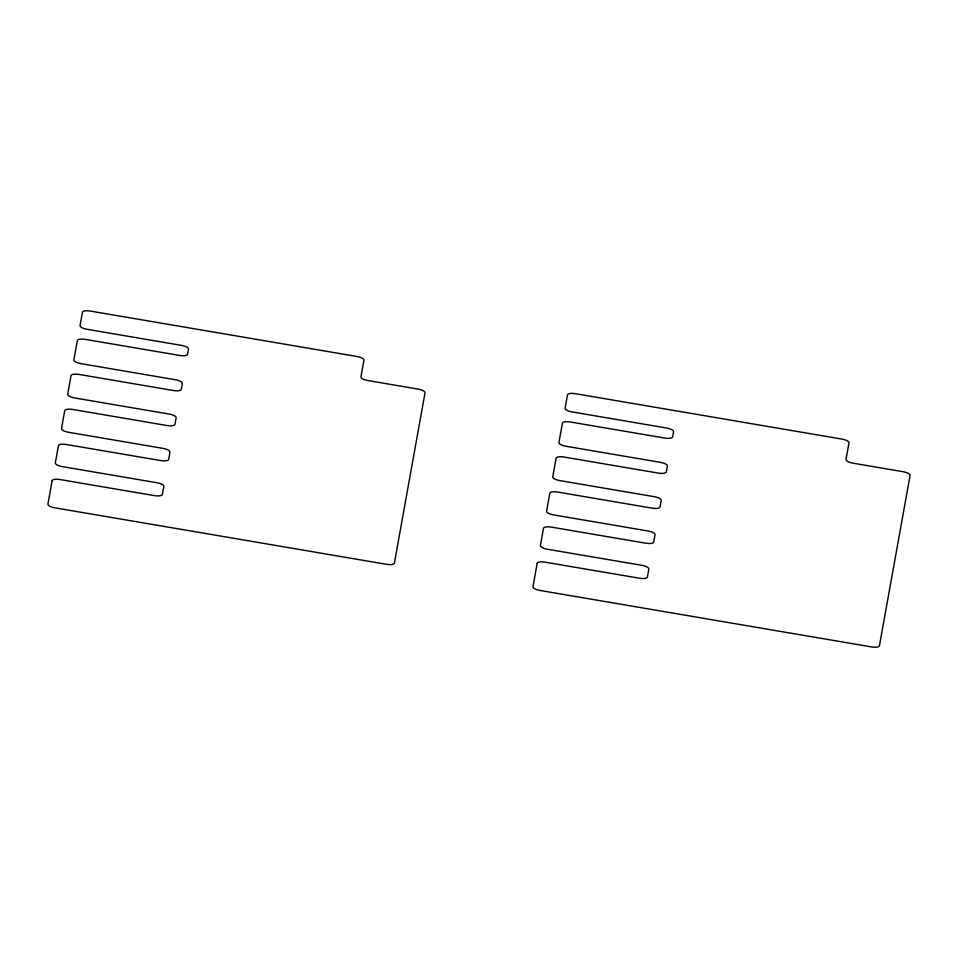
<?xml version="1.0" encoding="UTF-8"?>
<svg xmlns="http://www.w3.org/2000/svg" width="958" height="958" viewBox="0 0 958 958"><rect width="100%" height="100%" fill="white"/><g stroke="black" fill="none" stroke-linecap="round" stroke-linejoin="round"><path stroke-width="1.44" d="M52.127 480.712L47.912 504.124A7.472 2.479 9.6 0 0 54.834 507.824L386.577 564.322A7.472 2.479 9.6 0 0 394.385 563.136L425.029 392.804A7.472 2.479 9.6 0 0 418.107 389.104L367.872 380.542A7.472 2.479 9.6 0 1 360.95 376.853L363.944 360.196A7.472 2.479 9.6 0 0 357.023 356.496L90.244 311.051A7.472 2.479 9.6 0 0 82.448 312.236L80.041 325.6A7.472 2.479 9.6 0 0 86.962 329.289L181.589 345.407A7.472 2.479 9.6 0 1 188.51 349.107L187.588 354.28A7.472 2.479 9.6 0 1 179.781 355.466L85.154 339.348A7.472 2.479 9.6 0 0 77.358 340.533L73.862 359.921A7.472 2.479 9.6 0 0 80.783 363.621L175.41 379.739A7.472 2.479 9.6 0 1 182.343 383.44L181.278 389.319A7.472 2.479 9.6 0 1 173.482 390.517L78.843 374.398A7.472 2.479 9.6 0 0 71.048 375.584L67.683 394.253A7.472 2.479 9.6 0 0 74.604 397.953L169.243 414.072A7.472 2.479 9.6 0 1 176.164 417.76L174.967 424.37A7.472 2.479 9.6 0 1 167.171 425.556L72.545 409.437A7.472 2.479 9.6 0 0 64.737 410.623L61.504 428.573A7.472 2.479 9.6 0 0 68.437 432.274L163.064 448.392A7.472 2.479 9.6 0 1 169.985 452.092L168.668 459.409A7.472 2.479 9.6 0 1 160.86 460.594L66.234 444.488A7.472 2.479 9.6 0 0 58.438 445.674L55.336 462.906A7.472 2.479 9.6 0 0 62.258 466.606L156.884 482.724A7.472 2.479 9.6 0 1 163.806 486.413L162.357 494.46A7.472 2.479 9.6 0 1 154.561 495.645L59.923 479.527A7.472 2.479 9.6 0 0 52.127 480.712M537.175 563.328L532.971 586.739A7.472 2.479 9.6 0 0 539.893 590.439L871.636 646.949A7.472 2.479 9.6 0 0 879.432 645.764L910.088 475.419A7.472 2.479 9.6 0 0 903.166 471.719L852.931 463.169A7.472 2.479 9.6 0 1 846.01 459.469L849.004 442.812A7.472 2.479 9.6 0 0 842.082 439.111L575.303 393.678A7.472 2.479 9.6 0 0 567.495 394.864L565.1 408.216A7.472 2.479 9.6 0 0 572.022 411.916L666.648 428.034A7.472 2.479 9.6 0 1 673.57 431.723L672.636 436.896A7.472 2.479 9.6 0 1 664.84 438.081L570.214 421.963A7.472 2.479 9.6 0 0 562.406 423.161L558.921 442.548A7.472 2.479 9.6 0 0 565.843 446.236L660.469 462.355A7.472 2.479 9.6 0 1 667.391 466.055L666.337 471.947A7.472 2.479 9.6 0 1 658.529 473.132L563.903 457.014A7.472 2.479 9.6 0 0 556.095 458.199L552.742 476.868A7.472 2.479 9.6 0 0 559.664 480.569L654.29 496.687A7.472 2.479 9.6 0 1 661.212 500.375L660.026 506.986A7.472 2.479 9.6 0 1 652.218 508.171L557.592 492.053A7.472 2.479 9.6 0 0 549.796 493.25L546.563 511.201A7.472 2.479 9.6 0 0 553.485 514.889L648.111 531.007A7.472 2.479 9.6 0 1 655.033 534.708L653.715 542.036A7.472 2.479 9.6 0 1 645.92 543.222L551.293 527.104A7.472 2.479 9.6 0 0 543.485 528.289L540.384 545.521A7.472 2.479 9.6 0 0 547.305 549.221L641.932 565.34A7.472 2.479 9.6 0 1 648.853 569.028L647.416 577.075A7.472 2.479 9.6 0 1 639.609 578.261L544.982 562.142A7.472 2.479 9.6 0 0 537.175 563.328"/></g></svg>
